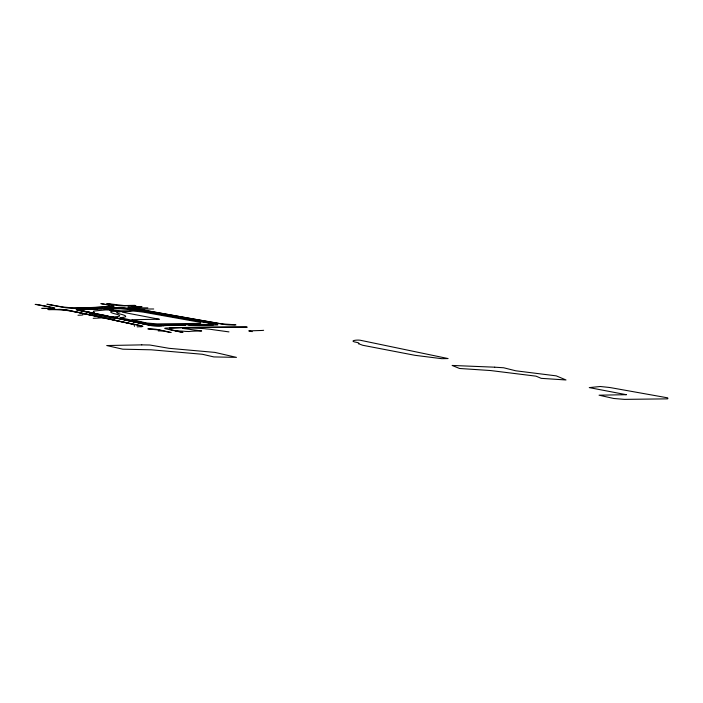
<?xml version="1.0" encoding="UTF-8"?>
<svg xmlns="http://www.w3.org/2000/svg" width="703" height="703" viewBox="0 0 703 703"><rect width="100%" height="100%" fill="white"/><g stroke="black" fill="none" stroke-linecap="round" stroke-linejoin="round"><path stroke-width="1.05" d="M97.436 308.863L102.691 308.802L118.148 311.833L136.391 310.049M107.506 309.733L94.747 310.963A12.153 1.23 5.6 0 0 93.429 311.552L94.132 312.237A8.102 0.817 5.6 0 1 91.908 312.694M109.475 309.548L123.324 308.213M115.477 310.726L131.637 309.197M102.04 308.722L80.933 309.584L81.232 310.726L82.532 310.981M97.664 308.845L96.531 308.942M96.733 308.925L95.608 309.012M102.946 317.738L100.538 317.923A101.25 10.229 5.6 0 1 93.209 318.318M112.594 316.983L116.347 316.693A24.297 2.452 5.6 0 0 115.503 313.986A28.348 2.865 5.6 0 1 113.517 310.919M95.784 308.995L93.077 309.118M177.103 317.325L127.05 308.222A6.072 0.615 5.6 0 0 118.174 307.51L103.816 308.459L117.744 307.765L128.385 308.617L212.851 323.723L213.448 324.874L188.756 325.014M137.129 326.833L141.54 326.631A7.294 0.738 5.6 0 0 141.444 325.744L116.294 320.647M147.753 328.89L149.027 328.828A6.072 0.615 5.6 0 1 158.57 329.725L171.242 332.501M148.641 329.057L158.816 329.971L170.407 332.51M159.827 325.849L149.695 325.489M160.952 325.814L158.94 325.884A7.294 0.738 5.6 0 1 147.586 324.812L123.543 319.54M160.469 325.832L170.073 325.34M161.514 325.788L162.077 325.77M162.868 325.542L144.765 323.995L99.097 314.355M163.21 325.735L163.781 325.717M92.04 309.144L93.191 309.109M164.792 325.489L151.716 325.647L117.647 318.468M92.207 309.144L78.736 309.434A6.072 0.615 5.6 0 0 78.964 310.313L92.462 312.826M164.291 325.498L168.615 325.375M91.214 309.171L79.817 309.417M77.989 315.252L80.318 315.181A12.153 1.23 5.6 0 0 83.051 314.61L82.726 313.854A12.153 1.23 5.6 0 1 82.989 313.564M169.889 325.533L171.541 325.296M171.506 325.489L183.641 325.076M184.827 325.243L185.364 325.146L182.367 324.487M173.131 325.454L185.249 325.067M180.891 318.002L215.689 324.065A6.072 0.615 5.6 0 1 216.19 325.032L190.539 325.164L185.662 324.452M112.902 319.9L114.448 319.821L92.049 315.076M78.894 309.425L77.752 309.443A6.072 0.615 5.6 0 0 77.971 310.331L118.253 318.389M213.15 324.294L159.476 324.988L149.212 324.013L120.011 317.633L121.566 317.51A30.378 3.067 5.6 0 0 121.127 314.285L119.976 313.995A22.276 2.25 5.6 0 1 118.148 311.833M235.11 324.76L221.84 323.872L192.279 318.775L133.359 308.239L131.971 306.939A116.636 11.784 5.6 0 1 142.015 306.728M235.98 324.935L230.944 324.953A6.072 0.615 5.6 0 1 222.886 324.224L130.073 307.809A6.072 0.615 5.6 0 1 128.913 306.86A117.849 11.907 5.6 0 1 141.136 306.552M246.516 326.974L206.164 327.176A397.705 40.194 5.6 0 0 165.855 328.09A6.072 0.615 5.6 0 0 166.101 328.872L182.13 332.387M247.394 327.141L207.025 327.352A396.483 40.071 5.6 0 0 169.353 328.152L169.695 329.47L182.973 332.378M158.254 330.92L159.889 330.911A4.359 0.439 5.6 0 0 162.314 330.735M41.635 308.327L50.256 308.257L49.764 307.07M42.514 308.503L53.217 308.406A6.072 0.615 5.6 0 0 52.874 307.492L35.15 304.364M47.786 309.522L59.623 309.417A6.072 0.615 5.6 0 1 68.244 310.234L140.38 325.735A7.294 0.738 5.6 0 1 140.688 326.675M48.665 309.689C58.762 309.443 68.868 310.295 78.727 312.527M132.981 307.888L147.85 307.852M137.753 309.03L153.702 308.986M228.967 331.895L213.378 329.751A7.294 0.738 5.6 0 0 205.865 328.89C206.787 328.38 170.548 327.203 186.717 328.916A12.153 1.23 5.6 0 0 188.044 329.118L193.756 329.918A8.102 0.817 5.6 0 0 196.568 330.261L201.682 330.964L197.798 331.06A36.451 3.682 5.6 0 0 189.081 331.544L185.706 331.421A8.102 0.817 5.6 0 0 179.757 331.016L175.038 330.638M107.418 303.599L124.413 305.585A126.355 12.768 5.6 0 1 134.994 305.366M106.584 303.608L114.949 305.102A6.072 0.615 5.6 0 0 123.64 305.831A125.143 12.645 5.6 0 1 135.872 305.533M101.575 303.661L111.865 305.506A6.072 0.615 5.6 0 1 113.174 306.446L99.677 307.281A239.354 24.192 5.6 0 1 72.356 308.204A6.072 0.615 5.6 0 1 63.903 307.422L46.82 304.241M100.74 303.67L108.209 305.005L110.16 306.403L98.657 307.123A238.132 24.069 5.6 0 1 73.78 308.002L62.295 306.947L47.655 304.232M252.263 331.649L248.783 330.885L260.585 330.507A15.387 1.555 5.6 0 0 263.634 330.287M35.985 304.355L49.755 306.903M70.089 310.814L67.172 310.243A6.072 0.615 5.6 0 0 58.595 309.425M104.562 308.573L120.108 311.649M119.721 311.684L104.106 308.591M81.197 310.585L89.193 312.308M84.044 311.139L89.676 312.264M71.363 311.236L81.574 313.099M90.582 312.624L97.989 313.942M93.437 313.195L106.135 315.629M79.527 312.861L84.395 313.67M82.207 313.406L87.19 314.25M84.878 313.951L89.975 314.821M87.532 314.496L133.948 324.514L134.537 326.324M89.096 313.283L115.362 318.731M107.427 316.078L115.582 317.809M143.447 323.863L120.916 318.96M115.459 317.747L121.768 319.127M159.168 319.215L131.953 319.716L146.584 323.002L157.287 323.898L200.083 323.389C201.234 323.679 200.786 321.877 199.793 322.229L144.361 312.317A7.294 0.738 5.6 0 0 141.417 311.886L133.175 311.025L122.146 312.132L159.168 319.215M626.285 394.691L599.061 395.191L613.701 398.478L624.405 399.374L667.2 398.865C668.351 399.163 667.894 397.353 666.91 397.705L611.469 387.801A7.294 0.738 5.6 0 0 608.534 387.371L600.292 386.501L589.263 387.608L626.285 394.691M358.416 343.67L362.713 345.27L414.902 355.305L441.739 358.679L448.092 358.565L361.254 340.454C357.827 339.364 347.502 340.867 356.781 342.396C357.326 342.475 360.129 343.205 358.416 343.67M141.786 344.874L106.724 345.542L122.779 349.189L151.242 349.804L202.402 354.277L213.835 356.922L236.463 357.37L214.925 352.405L169.045 348.319L149.888 345.015L141.786 344.874M494.71 367.194L452.126 365.446L459.542 368.477L490.58 370.543L536.055 376.167L541.205 378.346L566.003 379.971L556.266 375.868L515.712 370.789L503.647 367.766L494.71 367.194"/></g></svg>
